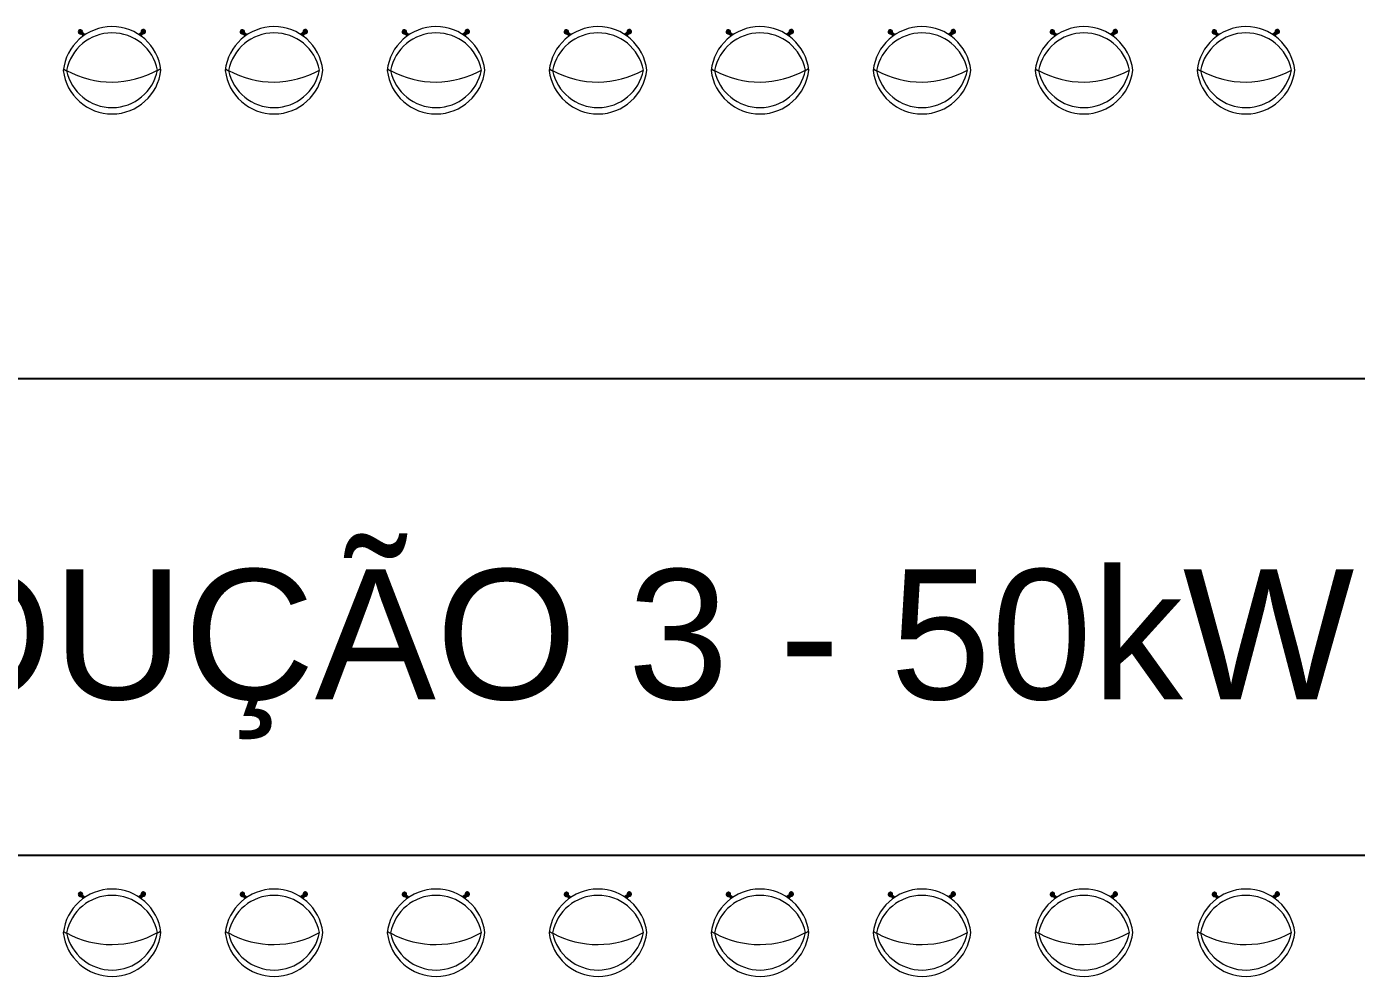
# Model space of a CAD drawing. Header units: metres. Extents: x 257 to 767, y -173 to 1.
# Drawn here: x 609.95 to 615.13, y -108.32 to -104.62 of the extents above; entities that cross this region are included whole.
import ezdxf

# ---------------------------------------------------------------- set-up
doc = ezdxf.new("R2010")
doc.units = ezdxf.units.M
doc.header["$LTSCALE"] = 10
doc.linetypes.add('HIDDEN2', pattern=[4.7625, 3.175, -1.5875])
doc.layers.get('0').update_dxf_attribs({"color": 254})
doc.layers.add('ELETEXTO LUMINÁRIAS', color=254, linetype='Continuous')
doc.layers.add('estofado', color=7, linetype='Continuous', lineweight=25)
doc.styles.add('ARIAL', font='')
doc.styles.get('ARIAL').set_extended_font_data('Arial')

msp = doc.modelspace()

# ---------------------------------------------------------------- hatches: boundary and pattern name
at = {"layer": 'estofado', "linetype": 'ByBlock', "lineweight": 5, "ltscale": 0.2}
h = msp.add_hatch(color=254, dxfattribs=at)
h.dxf.hatch_style = 1
h.set_gradient(color1=(193, 199, 200), one_color=1, tint=1, name='SPHERICAL')
h.paths.add_polyline_path([(610.1606, -104.638, 0.86376), (610.1566, -104.642), (610.1617, -104.6483, -4.344732), (610.167, -104.643)])
h = msp.add_hatch(color=254, dxfattribs=at)
h.dxf.hatch_style = 1
h.set_gradient(color1=(193, 199, 200), one_color=1, tint=1, name='SPHERICAL')
h.paths.add_polyline_path([(610.1606, -104.638, 0.86376), (610.1566, -104.642), (610.1617, -104.6483, -4.344732), (610.167, -104.643)])
h = msp.add_hatch(color=254, dxfattribs=at)
h.dxf.hatch_style = 1
h.set_gradient(color1=(193, 199, 200), one_color=1, tint=1)
h.paths.add_polyline_path([(610.1686, -104.657, -0.013586), (610.1772, -104.6511), (610.1606, -104.638, 0.86376), (610.1566, -104.642)])
h = msp.add_hatch(color=254, dxfattribs=at)
h.dxf.hatch_style = 1
h.set_gradient(color1=(193, 199, 200), one_color=1, tint=1)
h.paths.add_polyline_path([(610.1686, -104.657, -0.013586), (610.1772, -104.6511), (610.1606, -104.638, 0.86376), (610.1566, -104.642)])
h = msp.add_hatch(color=254, dxfattribs=at)
h.dxf.hatch_style = 1
h.set_gradient(color1=(193, 199, 200), one_color=1, tint=1)
h.paths.add_polyline_path([(610.3854, -104.6502, -0.013586), (610.394, -104.656), (610.4059, -104.6409, 0.86376), (610.4019, -104.6369)])
h = msp.add_hatch(color=254, dxfattribs=at)
h.dxf.hatch_style = 1
h.set_gradient(color1=(193, 199, 200), one_color=1, tint=1)
h.paths.add_polyline_path([(610.3854, -104.6502, -0.013586), (610.394, -104.656), (610.4059, -104.6409, 0.86376), (610.4019, -104.6369)])
h = msp.add_hatch(color=254, dxfattribs=at)
h.dxf.hatch_style = 1
h.set_gradient(color1=(193, 199, 200), one_color=1, tint=1, name='SPHERICAL')
h.paths.add_polyline_path([(610.3955, -104.642), (610.4019, -104.6369, -0.86376), (610.4059, -104.6409), (610.4009, -104.6473, 4.344732)])
h = msp.add_hatch(color=254, dxfattribs=at)
h.dxf.hatch_style = 1
h.set_gradient(color1=(193, 199, 200), one_color=1, tint=1, name='SPHERICAL')
h.paths.add_polyline_path([(610.3955, -104.642), (610.4019, -104.6369, -0.86376), (610.4059, -104.6409), (610.4009, -104.6473, 4.344732)])
h = msp.add_hatch(color=254, dxfattribs=at)
h.dxf.hatch_style = 1
h.set_gradient(color1=(193, 199, 200), one_color=1, tint=1, name='SPHERICAL')
h.paths.add_polyline_path([(610.7912, -104.638, 0.86376), (610.7873, -104.642), (610.7924, -104.6483, -4.344732), (610.7976, -104.643)])
h = msp.add_hatch(color=254, dxfattribs=at)
h.dxf.hatch_style = 1
h.set_gradient(color1=(193, 199, 200), one_color=1, tint=1)
h.paths.add_polyline_path([(610.7993, -104.657, -0.013586), (610.8079, -104.6511), (610.7912, -104.638, 0.86376), (610.7873, -104.642)])
h = msp.add_hatch(color=254, dxfattribs=at)
h.dxf.hatch_style = 1
h.set_gradient(color1=(193, 199, 200), one_color=1, tint=1)
h.paths.add_polyline_path([(611.0161, -104.6502, -0.013586), (611.0247, -104.656), (611.0366, -104.6409, 0.86376), (611.0326, -104.6369)])
h = msp.add_hatch(color=254, dxfattribs=at)
h.dxf.hatch_style = 1
h.set_gradient(color1=(193, 199, 200), one_color=1, tint=1, name='SPHERICAL')
h.paths.add_polyline_path([(611.0262, -104.642), (611.0326, -104.6369, -0.86376), (611.0366, -104.6409), (611.0315, -104.6473, 4.344732)])
h = msp.add_hatch(color=254, dxfattribs=at)
h.dxf.hatch_style = 1
h.set_gradient(color1=(193, 199, 200), one_color=1, tint=1, name='SPHERICAL')
h.paths.add_polyline_path([(611.4219, -104.638, 0.86376), (611.418, -104.642), (611.4231, -104.6483, -4.344732), (611.4283, -104.643)])
h = msp.add_hatch(color=254, dxfattribs=at)
h.dxf.hatch_style = 1
h.set_gradient(color1=(193, 199, 200), one_color=1, tint=1)
h.paths.add_polyline_path([(611.43, -104.657, -0.013586), (611.4385, -104.6511), (611.4219, -104.638, 0.86376), (611.418, -104.642)])
h = msp.add_hatch(color=254, dxfattribs=at)
h.dxf.hatch_style = 1
h.set_gradient(color1=(193, 199, 200), one_color=1, tint=1)
h.paths.add_polyline_path([(611.6468, -104.6502, -0.013586), (611.6554, -104.656), (611.6673, -104.6409, 0.86376), (611.6633, -104.6369)])
h = msp.add_hatch(color=254, dxfattribs=at)
h.dxf.hatch_style = 1
h.set_gradient(color1=(193, 199, 200), one_color=1, tint=1, name='SPHERICAL')
h.paths.add_polyline_path([(611.6569, -104.642), (611.6633, -104.6369, -0.86376), (611.6673, -104.6409), (611.6622, -104.6473, 4.344732)])
h = msp.add_hatch(color=254, dxfattribs=at)
h.dxf.hatch_style = 1
h.set_gradient(color1=(193, 199, 200), one_color=1, tint=1, name='SPHERICAL')
h.paths.add_polyline_path([(612.0526, -104.638, 0.86376), (612.0486, -104.642), (612.0537, -104.6483, -4.344732), (612.059, -104.643)])
h = msp.add_hatch(color=254, dxfattribs=at)
h.dxf.hatch_style = 1
h.set_gradient(color1=(193, 199, 200), one_color=1, tint=1)
h.paths.add_polyline_path([(612.0607, -104.657, -0.013586), (612.0692, -104.6511), (612.0526, -104.638, 0.86376), (612.0486, -104.642)])
h = msp.add_hatch(color=254, dxfattribs=at)
h.dxf.hatch_style = 1
h.set_gradient(color1=(193, 199, 200), one_color=1, tint=1)
h.paths.add_polyline_path([(612.2775, -104.6502, -0.013586), (612.286, -104.656), (612.298, -104.6409, 0.86376), (612.294, -104.6369)])
h = msp.add_hatch(color=254, dxfattribs=at)
h.dxf.hatch_style = 1
h.set_gradient(color1=(193, 199, 200), one_color=1, tint=1, name='SPHERICAL')
h.paths.add_polyline_path([(612.2876, -104.642), (612.294, -104.6369, -0.86376), (612.298, -104.6409), (612.2929, -104.6473, 4.344732)])
h = msp.add_hatch(color=254, dxfattribs=at)
h.dxf.hatch_style = 1
h.set_gradient(color1=(193, 199, 200), one_color=1, tint=1, name='SPHERICAL')
h.paths.add_polyline_path([(612.6833, -104.638, 0.86376), (612.6793, -104.642), (612.6844, -104.6483, -4.344732), (612.6897, -104.643)])
h = msp.add_hatch(color=254, dxfattribs=at)
h.dxf.hatch_style = 1
h.set_gradient(color1=(193, 199, 200), one_color=1, tint=1)
h.paths.add_polyline_path([(612.6914, -104.657, -0.013586), (612.6999, -104.6511), (612.6833, -104.638, 0.86376), (612.6793, -104.642)])
h = msp.add_hatch(color=254, dxfattribs=at)
h.dxf.hatch_style = 1
h.set_gradient(color1=(193, 199, 200), one_color=1, tint=1)
h.paths.add_polyline_path([(612.9081, -104.6502, -0.013586), (612.9167, -104.656), (612.9286, -104.6409, 0.86376), (612.9246, -104.6369)])
h = msp.add_hatch(color=254, dxfattribs=at)
h.dxf.hatch_style = 1
h.set_gradient(color1=(193, 199, 200), one_color=1, tint=1, name='SPHERICAL')
h.paths.add_polyline_path([(612.9183, -104.642), (612.9246, -104.6369, -0.86376), (612.9286, -104.6409), (612.9236, -104.6473, 4.344732)])
h = msp.add_hatch(color=254, dxfattribs=at)
h.dxf.hatch_style = 1
h.set_gradient(color1=(193, 199, 200), one_color=1, tint=1, name='SPHERICAL')
h.paths.add_polyline_path([(613.314, -104.638, 0.86376), (613.31, -104.642), (613.3151, -104.6483, -4.344732), (613.3204, -104.643)])
h = msp.add_hatch(color=254, dxfattribs=at)
h.dxf.hatch_style = 1
h.set_gradient(color1=(193, 199, 200), one_color=1, tint=1)
h.paths.add_polyline_path([(613.3221, -104.657, -0.013586), (613.3306, -104.6511), (613.314, -104.638, 0.86376), (613.31, -104.642)])
h = msp.add_hatch(color=254, dxfattribs=at)
h.dxf.hatch_style = 1
h.set_gradient(color1=(193, 199, 200), one_color=1, tint=1)
h.paths.add_polyline_path([(613.5388, -104.6502, -0.013586), (613.5474, -104.656), (613.5593, -104.6409, 0.86376), (613.5553, -104.6369)])
h = msp.add_hatch(color=254, dxfattribs=at)
h.dxf.hatch_style = 1
h.set_gradient(color1=(193, 199, 200), one_color=1, tint=1, name='SPHERICAL')
h.paths.add_polyline_path([(613.549, -104.642), (613.5553, -104.6369, -0.86376), (613.5593, -104.6409), (613.5543, -104.6473, 4.344732)])
h = msp.add_hatch(color=254, dxfattribs=at)
h.dxf.hatch_style = 1
h.set_gradient(color1=(193, 199, 200), one_color=1, tint=1, name='SPHERICAL')
h.paths.add_polyline_path([(613.9447, -104.638, 0.86376), (613.9407, -104.642), (613.9458, -104.6483, -4.344732), (613.9511, -104.643)])
h = msp.add_hatch(color=254, dxfattribs=at)
h.dxf.hatch_style = 1
h.set_gradient(color1=(193, 199, 200), one_color=1, tint=1)
h.paths.add_polyline_path([(613.9527, -104.657, -0.013586), (613.9613, -104.6511), (613.9447, -104.638, 0.86376), (613.9407, -104.642)])
h = msp.add_hatch(color=254, dxfattribs=at)
h.dxf.hatch_style = 1
h.set_gradient(color1=(193, 199, 200), one_color=1, tint=1)
h.paths.add_polyline_path([(614.1695, -104.6502, -0.013586), (614.1781, -104.656), (614.19, -104.6409, 0.86376), (614.186, -104.6369)])
h = msp.add_hatch(color=254, dxfattribs=at)
h.dxf.hatch_style = 1
h.set_gradient(color1=(193, 199, 200), one_color=1, tint=1, name='SPHERICAL')
h.paths.add_polyline_path([(614.1796, -104.642), (614.186, -104.6369, -0.86376), (614.19, -104.6409), (614.185, -104.6473, 4.344732)])
h = msp.add_hatch(color=254, dxfattribs=at)
h.dxf.hatch_style = 1
h.set_gradient(color1=(193, 199, 200), one_color=1, tint=1, name='SPHERICAL')
h.paths.add_polyline_path([(614.5753, -104.638, 0.86376), (614.5714, -104.642), (614.5765, -104.6483, -4.344732), (614.5817, -104.643)])
h = msp.add_hatch(color=254, dxfattribs=at)
h.dxf.hatch_style = 1
h.set_gradient(color1=(193, 199, 200), one_color=1, tint=1)
h.paths.add_polyline_path([(614.5834, -104.657, -0.013586), (614.592, -104.6511), (614.5753, -104.638, 0.86376), (614.5714, -104.642)])
h = msp.add_hatch(color=254, dxfattribs=at)
h.dxf.hatch_style = 1
h.set_gradient(color1=(193, 199, 200), one_color=1, tint=1)
h.paths.add_polyline_path([(614.8002, -104.6502, -0.013586), (614.8088, -104.656), (614.8207, -104.6409, 0.86376), (614.8167, -104.6369)])
h = msp.add_hatch(color=254, dxfattribs=at)
h.dxf.hatch_style = 1
h.set_gradient(color1=(193, 199, 200), one_color=1, tint=1, name='SPHERICAL')
h.paths.add_polyline_path([(614.8103, -104.642), (614.8167, -104.6369, -0.86376), (614.8207, -104.6409), (614.8156, -104.6473, 4.344732)])
h = msp.add_hatch(color=254, dxfattribs=at)
h.dxf.hatch_style = 1
h.set_gradient(color1=(193, 199, 200), one_color=1, tint=1, name='SPHERICAL')
h.paths.add_polyline_path([(610.1606, -107.9962, 0.86376), (610.1566, -108.0002), (610.1617, -108.0065, -4.344732), (610.167, -108.0012)])
h = msp.add_hatch(color=254, dxfattribs=at)
h.dxf.hatch_style = 1
h.set_gradient(color1=(193, 199, 200), one_color=1, tint=1, name='SPHERICAL')
h.paths.add_polyline_path([(610.1606, -107.9962, 0.86376), (610.1566, -108.0002), (610.1617, -108.0065, -4.344732), (610.167, -108.0012)])
h = msp.add_hatch(color=254, dxfattribs=at)
h.dxf.hatch_style = 1
h.set_gradient(color1=(193, 199, 200), one_color=1, tint=1)
h.paths.add_polyline_path([(610.1686, -108.0152, -0.013586), (610.1772, -108.0093), (610.1606, -107.9962, 0.86376), (610.1566, -108.0002)])
h = msp.add_hatch(color=254, dxfattribs=at)
h.dxf.hatch_style = 1
h.set_gradient(color1=(193, 199, 200), one_color=1, tint=1)
h.paths.add_polyline_path([(610.1686, -108.0152, -0.013586), (610.1772, -108.0093), (610.1606, -107.9962, 0.86376), (610.1566, -108.0002)])
h = msp.add_hatch(color=254, dxfattribs=at)
h.dxf.hatch_style = 1
h.set_gradient(color1=(193, 199, 200), one_color=1, tint=1)
h.paths.add_polyline_path([(610.3854, -108.0084, -0.013586), (610.394, -108.0142), (610.4059, -107.9991, 0.86376), (610.4019, -107.9951)])
h = msp.add_hatch(color=254, dxfattribs=at)
h.dxf.hatch_style = 1
h.set_gradient(color1=(193, 199, 200), one_color=1, tint=1)
h.paths.add_polyline_path([(610.3854, -108.0084, -0.013586), (610.394, -108.0142), (610.4059, -107.9991, 0.86376), (610.4019, -107.9951)])
h = msp.add_hatch(color=254, dxfattribs=at)
h.dxf.hatch_style = 1
h.set_gradient(color1=(193, 199, 200), one_color=1, tint=1, name='SPHERICAL')
h.paths.add_polyline_path([(610.3955, -108.0002), (610.4019, -107.9951, -0.86376), (610.4059, -107.9991), (610.4009, -108.0055, 4.344732)])
h = msp.add_hatch(color=254, dxfattribs=at)
h.dxf.hatch_style = 1
h.set_gradient(color1=(193, 199, 200), one_color=1, tint=1, name='SPHERICAL')
h.paths.add_polyline_path([(610.3955, -108.0002), (610.4019, -107.9951, -0.86376), (610.4059, -107.9991), (610.4009, -108.0055, 4.344732)])
h = msp.add_hatch(color=254, dxfattribs=at)
h.dxf.hatch_style = 1
h.set_gradient(color1=(193, 199, 200), one_color=1, tint=1, name='SPHERICAL')
h.paths.add_polyline_path([(610.7912, -107.9962, 0.86376), (610.7873, -108.0002), (610.7924, -108.0065, -4.344732), (610.7976, -108.0012)])
h = msp.add_hatch(color=254, dxfattribs=at)
h.dxf.hatch_style = 1
h.set_gradient(color1=(193, 199, 200), one_color=1, tint=1)
h.paths.add_polyline_path([(610.7993, -108.0152, -0.013586), (610.8079, -108.0093), (610.7912, -107.9962, 0.86376), (610.7873, -108.0002)])
h = msp.add_hatch(color=254, dxfattribs=at)
h.dxf.hatch_style = 1
h.set_gradient(color1=(193, 199, 200), one_color=1, tint=1)
h.paths.add_polyline_path([(611.0161, -108.0084, -0.013586), (611.0247, -108.0142), (611.0366, -107.9991, 0.86376), (611.0326, -107.9951)])
h = msp.add_hatch(color=254, dxfattribs=at)
h.dxf.hatch_style = 1
h.set_gradient(color1=(193, 199, 200), one_color=1, tint=1, name='SPHERICAL')
h.paths.add_polyline_path([(611.0262, -108.0002), (611.0326, -107.9951, -0.86376), (611.0366, -107.9991), (611.0315, -108.0055, 4.344732)])
h = msp.add_hatch(color=254, dxfattribs=at)
h.dxf.hatch_style = 1
h.set_gradient(color1=(193, 199, 200), one_color=1, tint=1, name='SPHERICAL')
h.paths.add_polyline_path([(611.4219, -107.9962, 0.86376), (611.418, -108.0002), (611.4231, -108.0065, -4.344732), (611.4283, -108.0012)])
h = msp.add_hatch(color=254, dxfattribs=at)
h.dxf.hatch_style = 1
h.set_gradient(color1=(193, 199, 200), one_color=1, tint=1)
h.paths.add_polyline_path([(611.43, -108.0152, -0.013586), (611.4385, -108.0093), (611.4219, -107.9962, 0.86376), (611.418, -108.0002)])
h = msp.add_hatch(color=254, dxfattribs=at)
h.dxf.hatch_style = 1
h.set_gradient(color1=(193, 199, 200), one_color=1, tint=1)
h.paths.add_polyline_path([(611.6468, -108.0084, -0.013586), (611.6554, -108.0142), (611.6673, -107.9991, 0.86376), (611.6633, -107.9951)])
h = msp.add_hatch(color=254, dxfattribs=at)
h.dxf.hatch_style = 1
h.set_gradient(color1=(193, 199, 200), one_color=1, tint=1, name='SPHERICAL')
h.paths.add_polyline_path([(611.6569, -108.0002), (611.6633, -107.9951, -0.86376), (611.6673, -107.9991), (611.6622, -108.0055, 4.344732)])
h = msp.add_hatch(color=254, dxfattribs=at)
h.dxf.hatch_style = 1
h.set_gradient(color1=(193, 199, 200), one_color=1, tint=1, name='SPHERICAL')
h.paths.add_polyline_path([(612.0526, -107.9962, 0.86376), (612.0486, -108.0002), (612.0537, -108.0065, -4.344732), (612.059, -108.0012)])
h = msp.add_hatch(color=254, dxfattribs=at)
h.dxf.hatch_style = 1
h.set_gradient(color1=(193, 199, 200), one_color=1, tint=1)
h.paths.add_polyline_path([(612.0607, -108.0152, -0.013586), (612.0692, -108.0093), (612.0526, -107.9962, 0.86376), (612.0486, -108.0002)])
h = msp.add_hatch(color=254, dxfattribs=at)
h.dxf.hatch_style = 1
h.set_gradient(color1=(193, 199, 200), one_color=1, tint=1)
h.paths.add_polyline_path([(612.2775, -108.0084, -0.013586), (612.286, -108.0142), (612.298, -107.9991, 0.86376), (612.294, -107.9951)])
h = msp.add_hatch(color=254, dxfattribs=at)
h.dxf.hatch_style = 1
h.set_gradient(color1=(193, 199, 200), one_color=1, tint=1, name='SPHERICAL')
h.paths.add_polyline_path([(612.2876, -108.0002), (612.294, -107.9951, -0.86376), (612.298, -107.9991), (612.2929, -108.0055, 4.344732)])
h = msp.add_hatch(color=254, dxfattribs=at)
h.dxf.hatch_style = 1
h.set_gradient(color1=(193, 199, 200), one_color=1, tint=1, name='SPHERICAL')
h.paths.add_polyline_path([(612.6833, -107.9962, 0.86376), (612.6793, -108.0002), (612.6844, -108.0065, -4.344732), (612.6897, -108.0012)])
h = msp.add_hatch(color=254, dxfattribs=at)
h.dxf.hatch_style = 1
h.set_gradient(color1=(193, 199, 200), one_color=1, tint=1)
h.paths.add_polyline_path([(612.6914, -108.0152, -0.013586), (612.6999, -108.0093), (612.6833, -107.9962, 0.86376), (612.6793, -108.0002)])
h = msp.add_hatch(color=254, dxfattribs=at)
h.dxf.hatch_style = 1
h.set_gradient(color1=(193, 199, 200), one_color=1, tint=1)
h.paths.add_polyline_path([(612.9081, -108.0084, -0.013586), (612.9167, -108.0142), (612.9286, -107.9991, 0.86376), (612.9246, -107.9951)])
h = msp.add_hatch(color=254, dxfattribs=at)
h.dxf.hatch_style = 1
h.set_gradient(color1=(193, 199, 200), one_color=1, tint=1, name='SPHERICAL')
h.paths.add_polyline_path([(612.9183, -108.0002), (612.9246, -107.9951, -0.86376), (612.9286, -107.9991), (612.9236, -108.0055, 4.344732)])
h = msp.add_hatch(color=254, dxfattribs=at)
h.dxf.hatch_style = 1
h.set_gradient(color1=(193, 199, 200), one_color=1, tint=1, name='SPHERICAL')
h.paths.add_polyline_path([(613.314, -107.9962, 0.86376), (613.31, -108.0002), (613.3151, -108.0065, -4.344732), (613.3204, -108.0012)])
h = msp.add_hatch(color=254, dxfattribs=at)
h.dxf.hatch_style = 1
h.set_gradient(color1=(193, 199, 200), one_color=1, tint=1)
h.paths.add_polyline_path([(613.3221, -108.0152, -0.013586), (613.3306, -108.0093), (613.314, -107.9962, 0.86376), (613.31, -108.0002)])
h = msp.add_hatch(color=254, dxfattribs=at)
h.dxf.hatch_style = 1
h.set_gradient(color1=(193, 199, 200), one_color=1, tint=1)
h.paths.add_polyline_path([(613.5388, -108.0084, -0.013586), (613.5474, -108.0142), (613.5593, -107.9991, 0.86376), (613.5553, -107.9951)])
h = msp.add_hatch(color=254, dxfattribs=at)
h.dxf.hatch_style = 1
h.set_gradient(color1=(193, 199, 200), one_color=1, tint=1, name='SPHERICAL')
h.paths.add_polyline_path([(613.549, -108.0002), (613.5553, -107.9951, -0.86376), (613.5593, -107.9991), (613.5543, -108.0055, 4.344732)])
h = msp.add_hatch(color=254, dxfattribs=at)
h.dxf.hatch_style = 1
h.set_gradient(color1=(193, 199, 200), one_color=1, tint=1, name='SPHERICAL')
h.paths.add_polyline_path([(613.9447, -107.9962, 0.86376), (613.9407, -108.0002), (613.9458, -108.0065, -4.344732), (613.9511, -108.0012)])
h = msp.add_hatch(color=254, dxfattribs=at)
h.dxf.hatch_style = 1
h.set_gradient(color1=(193, 199, 200), one_color=1, tint=1)
h.paths.add_polyline_path([(613.9527, -108.0152, -0.013586), (613.9613, -108.0093), (613.9447, -107.9962, 0.86376), (613.9407, -108.0002)])
h = msp.add_hatch(color=254, dxfattribs=at)
h.dxf.hatch_style = 1
h.set_gradient(color1=(193, 199, 200), one_color=1, tint=1)
h.paths.add_polyline_path([(614.1695, -108.0084, -0.013586), (614.1781, -108.0142), (614.19, -107.9991, 0.86376), (614.186, -107.9951)])
h = msp.add_hatch(color=254, dxfattribs=at)
h.dxf.hatch_style = 1
h.set_gradient(color1=(193, 199, 200), one_color=1, tint=1, name='SPHERICAL')
h.paths.add_polyline_path([(614.1796, -108.0002), (614.186, -107.9951, -0.86376), (614.19, -107.9991), (614.185, -108.0055, 4.344732)])
h = msp.add_hatch(color=254, dxfattribs=at)
h.dxf.hatch_style = 1
h.set_gradient(color1=(193, 199, 200), one_color=1, tint=1, name='SPHERICAL')
h.paths.add_polyline_path([(614.5753, -107.9962, 0.86376), (614.5714, -108.0002), (614.5765, -108.0065, -4.344732), (614.5817, -108.0012)])
h = msp.add_hatch(color=254, dxfattribs=at)
h.dxf.hatch_style = 1
h.set_gradient(color1=(193, 199, 200), one_color=1, tint=1)
h.paths.add_polyline_path([(614.5834, -108.0152, -0.013586), (614.592, -108.0093), (614.5753, -107.9962, 0.86376), (614.5714, -108.0002)])
h = msp.add_hatch(color=254, dxfattribs=at)
h.dxf.hatch_style = 1
h.set_gradient(color1=(193, 199, 200), one_color=1, tint=1)
h.paths.add_polyline_path([(614.8002, -108.0084, -0.013586), (614.8088, -108.0142), (614.8207, -107.9991, 0.86376), (614.8167, -107.9951)])
h = msp.add_hatch(color=254, dxfattribs=at)
h.dxf.hatch_style = 1
h.set_gradient(color1=(193, 199, 200), one_color=1, tint=1, name='SPHERICAL')
h.paths.add_polyline_path([(614.8103, -108.0002), (614.8167, -107.9951, -0.86376), (614.8207, -107.9991), (614.8156, -108.0055, 4.344732)])

# ---------------------------------------------------------------- linework, layer by layer
at = {"color": 254}
msp.add_lwpolyline([(604.3486, -105.9894), (620.2965, -105.9894), (620.2965, -107.8476), (604.3486, -107.8476)], close=True, dxfattribs=at)
at = {"layer": 'estofado', "color": 254, "linetype": 'ByBlock', "lineweight": 5, "ltscale": 0.2}
for p, q in [((610.1566, -104.642), (610.1686, -104.657)), ((610.1566, -104.642), (610.1686, -104.657)), ((610.1606, -104.638), (610.1772, -104.6511)), ((610.1606, -104.638), (610.1772, -104.6511)), ((610.4019, -104.6369), (610.3854, -104.6502)), ((610.4019, -104.6369), (610.3854, -104.6502)), ((610.4059, -104.6409), (610.394, -104.656)), ((610.4059, -104.6409), (610.394, -104.656)), ((610.7873, -104.642), (610.7993, -104.657)), ((610.7912, -104.638), (610.8079, -104.6511)), ((611.0326, -104.6369), (611.0161, -104.6502)), ((611.0366, -104.6409), (611.0247, -104.656)), ((611.418, -104.642), (611.43, -104.657)), ((611.4219, -104.638), (611.4385, -104.6511)), ((611.6633, -104.6369), (611.6468, -104.6502)), ((611.6673, -104.6409), (611.6554, -104.656)), ((612.0486, -104.642), (612.0607, -104.657)), ((612.0526, -104.638), (612.0692, -104.6511)), ((612.294, -104.6369), (612.2775, -104.6502)), ((612.298, -104.6409), (612.286, -104.656)), ((612.6793, -104.642), (612.6914, -104.657)), ((612.6833, -104.638), (612.6999, -104.6511)), ((612.9246, -104.6369), (612.9081, -104.6502)), ((612.9286, -104.6409), (612.9167, -104.656)), ((613.31, -104.642), (613.3221, -104.657)), ((613.314, -104.638), (613.3306, -104.6511)), ((613.5553, -104.6369), (613.5388, -104.6502)), ((613.5593, -104.6409), (613.5474, -104.656)), ((613.9407, -104.642), (613.9527, -104.657)), ((613.9447, -104.638), (613.9613, -104.6511)), ((614.186, -104.6369), (614.1695, -104.6502)), ((614.19, -104.6409), (614.1781, -104.656)), ((614.5714, -104.642), (614.5834, -104.657)), ((614.5753, -104.638), (614.592, -104.6511)), ((614.8167, -104.6369), (614.8002, -104.6502)), ((614.8207, -104.6409), (614.8088, -104.656)), ((610.1566, -108.0002), (610.1686, -108.0152)), ((610.1566, -108.0002), (610.1686, -108.0152)), ((610.1606, -107.9962), (610.1772, -108.0093)), ((610.1606, -107.9962), (610.1772, -108.0093)), ((610.4019, -107.9951), (610.3854, -108.0084)), ((610.4019, -107.9951), (610.3854, -108.0084)), ((610.4059, -107.9991), (610.394, -108.0142)), ((610.4059, -107.9991), (610.394, -108.0142)), ((610.7873, -108.0002), (610.7993, -108.0152)), ((610.7912, -107.9962), (610.8079, -108.0093)), ((611.0326, -107.9951), (611.0161, -108.0084)), ((611.0366, -107.9991), (611.0247, -108.0142)), ((611.418, -108.0002), (611.43, -108.0152)), ((611.4219, -107.9962), (611.4385, -108.0093)), ((611.6633, -107.9951), (611.6468, -108.0084)), ((611.6673, -107.9991), (611.6554, -108.0142)), ((612.0486, -108.0002), (612.0607, -108.0152)), ((612.0526, -107.9962), (612.0692, -108.0093)), ((612.294, -107.9951), (612.2775, -108.0084)), ((612.298, -107.9991), (612.286, -108.0142)), ((612.6793, -108.0002), (612.6914, -108.0152)), ((612.6833, -107.9962), (612.6999, -108.0093)), ((612.9246, -107.9951), (612.9081, -108.0084)), ((612.9286, -107.9991), (612.9167, -108.0142)), ((613.31, -108.0002), (613.3221, -108.0152)), ((613.314, -107.9962), (613.3306, -108.0093)), ((613.5553, -107.9951), (613.5388, -108.0084)), ((613.5593, -107.9991), (613.5474, -108.0142)), ((613.9407, -108.0002), (613.9527, -108.0152)), ((613.9447, -107.9962), (613.9613, -108.0093)), ((614.186, -107.9951), (614.1695, -108.0084)), ((614.19, -107.9991), (614.1781, -108.0142)), ((614.5714, -108.0002), (614.5834, -108.0152)), ((614.5753, -107.9962), (614.592, -108.0093)), ((614.8167, -107.9951), (614.8002, -108.0084)), ((614.8207, -107.9991), (614.8088, -108.0142))]:
    msp.add_line(p, q, dxfattribs=at)
at = {"layer": 'estofado', "color": 254, "lineweight": 13}
for centre, start, end in [((610.282, -104.811), 6.6064, 173.8871), ((610.282, -104.811), 6.6064, 173.8871), ((610.9127, -104.811), 6.6064, 173.8871), ((611.5433, -104.811), 6.6064, 173.8871), ((612.174, -104.811), 6.6064, 173.8871), ((612.8047, -104.811), 6.6064, 173.8871), ((613.4354, -104.811), 6.6064, 173.8871), ((614.0661, -104.811), 6.6064, 173.8871), ((614.6968, -104.811), 6.6064, 173.8871), ((610.2818, -104.7686), 186.6064, 353.8871), ((610.2818, -104.7686), 186.6064, 353.8871), ((610.9125, -104.7686), 186.6064, 353.8871), ((611.5432, -104.7686), 186.6064, 353.8871), ((612.1738, -104.7686), 186.6064, 353.8871), ((612.8045, -104.7686), 186.6064, 353.8871), ((613.4352, -104.7686), 186.6064, 353.8871), ((614.0659, -104.7686), 186.6064, 353.8871), ((614.6966, -104.7686), 186.6064, 353.8871), ((610.282, -108.1691), 6.6064, 173.8871), ((610.282, -108.1691), 6.6064, 173.8871), ((610.9127, -108.1691), 6.6064, 173.8871), ((611.5433, -108.1691), 6.6064, 173.8871), ((612.174, -108.1691), 6.6064, 173.8871), ((612.8047, -108.1691), 6.6064, 173.8871), ((613.4354, -108.1691), 6.6064, 173.8871), ((614.0661, -108.1691), 6.6064, 173.8871), ((614.6968, -108.1691), 6.6064, 173.8871), ((610.2818, -108.1268), 186.6064, 353.8871), ((610.2818, -108.1268), 186.6064, 353.8871), ((610.9125, -108.1268), 186.6064, 353.8871), ((611.5432, -108.1268), 186.6064, 353.8871), ((612.1738, -108.1268), 186.6064, 353.8871), ((612.8045, -108.1268), 186.6064, 353.8871), ((613.4352, -108.1268), 186.6064, 353.8871), ((614.0659, -108.1268), 186.6064, 353.8871), ((614.6966, -108.1268), 186.6064, 353.8871)]:
    msp.add_arc(centre, 0.1912, start, end, dxfattribs=at)
at = {"layer": 'estofado', "color": 254, "linetype": 'ByBlock', "lineweight": 5, "ltscale": 0.2}
for centre, radius, start, end in [((610.1589, -104.6403), 0.00855, 341.1701, 289.3234), ((610.1589, -104.6403), 0.00855, 341.1701, 289.3234), ((610.1589, -104.6403), 0.00284, 53.6085, 216.8851), ((610.1589, -104.6403), 0.00284, 53.6085, 216.8851), ((610.4036, -104.6392), 0.00855, 251.1701, 199.3234), ((610.4036, -104.6392), 0.00855, 251.1701, 199.3234), ((610.4036, -104.6392), 0.00284, 323.6085, 126.8851), ((610.4036, -104.6392), 0.00284, 323.6085, 126.8851), ((610.7895, -104.6403), 0.00855, 341.1701, 289.3234), ((610.7895, -104.6403), 0.00284, 53.6085, 216.8851), ((611.0343, -104.6392), 0.00855, 251.1701, 199.3234), ((611.0343, -104.6392), 0.00284, 323.6085, 126.8851), ((611.4202, -104.6403), 0.00855, 341.1701, 289.3234), ((611.4202, -104.6403), 0.00284, 53.6085, 216.8851), ((611.665, -104.6392), 0.00855, 251.1701, 199.3234), ((611.665, -104.6392), 0.00284, 323.6085, 126.8851), ((612.0509, -104.6403), 0.00855, 341.1701, 289.3234), ((612.0509, -104.6403), 0.00284, 53.6085, 216.8851), ((612.2957, -104.6392), 0.00855, 251.1701, 199.3234), ((612.2957, -104.6392), 0.00284, 323.6085, 126.8851), ((612.6816, -104.6403), 0.00855, 341.1701, 289.3234), ((612.6816, -104.6403), 0.00284, 53.6085, 216.8851), ((612.9263, -104.6392), 0.00855, 251.1701, 199.3234), ((612.9263, -104.6392), 0.00284, 323.6085, 126.8851), ((613.3123, -104.6403), 0.00855, 341.1701, 289.3234), ((613.3123, -104.6403), 0.00284, 53.6085, 216.8851), ((613.557, -104.6392), 0.00855, 251.1701, 199.3234), ((613.557, -104.6392), 0.00284, 323.6085, 126.8851), ((613.943, -104.6403), 0.00855, 341.1701, 289.3234), ((613.943, -104.6403), 0.00284, 53.6085, 216.8851), ((614.1877, -104.6392), 0.00855, 251.1701, 199.3234), ((614.1877, -104.6392), 0.00284, 323.6085, 126.8851), ((614.5737, -104.6403), 0.00855, 341.1701, 289.3234), ((614.5737, -104.6403), 0.00284, 53.6085, 216.8851), ((614.8184, -104.6392), 0.00855, 251.1701, 199.3234), ((614.8184, -104.6392), 0.00284, 323.6085, 126.8851), ((610.1589, -107.9985), 0.00855, 341.1701, 289.3234), ((610.1589, -107.9985), 0.00855, 341.1701, 289.3234), ((610.1589, -107.9985), 0.00284, 53.6085, 216.8851), ((610.1589, -107.9985), 0.00284, 53.6085, 216.8851), ((610.4036, -107.9974), 0.00855, 251.1701, 199.3234), ((610.4036, -107.9974), 0.00855, 251.1701, 199.3234), ((610.4036, -107.9974), 0.00284, 323.6085, 126.8851), ((610.4036, -107.9974), 0.00284, 323.6085, 126.8851), ((610.7895, -107.9985), 0.00855, 341.1701, 289.3234), ((610.7895, -107.9985), 0.00284, 53.6085, 216.8851), ((611.0343, -107.9974), 0.00855, 251.1701, 199.3234), ((611.0343, -107.9974), 0.00284, 323.6085, 126.8851), ((611.4202, -107.9985), 0.00855, 341.1701, 289.3234), ((611.4202, -107.9985), 0.00284, 53.6085, 216.8851), ((611.665, -107.9974), 0.00855, 251.1701, 199.3234), ((611.665, -107.9974), 0.00284, 323.6085, 126.8851), ((612.0509, -107.9985), 0.00855, 341.1701, 289.3234), ((612.0509, -107.9985), 0.00284, 53.6085, 216.8851), ((612.2957, -107.9974), 0.00855, 251.1701, 199.3234), ((612.2957, -107.9974), 0.00284, 323.6085, 126.8851), ((612.6816, -107.9985), 0.00855, 341.1701, 289.3234), ((612.6816, -107.9985), 0.00284, 53.6085, 216.8851), ((612.9263, -107.9974), 0.00855, 251.1701, 199.3234), ((612.9263, -107.9974), 0.00284, 323.6085, 126.8851), ((613.3123, -107.9985), 0.00855, 341.1701, 289.3234), ((613.3123, -107.9985), 0.00284, 53.6085, 216.8851), ((613.557, -107.9974), 0.00855, 251.1701, 199.3234), ((613.557, -107.9974), 0.00284, 323.6085, 126.8851), ((613.943, -107.9985), 0.00855, 341.1701, 289.3234), ((613.943, -107.9985), 0.00284, 53.6085, 216.8851), ((614.1877, -107.9974), 0.00855, 251.1701, 199.3234), ((614.1877, -107.9974), 0.00284, 323.6085, 126.8851), ((614.5737, -107.9985), 0.00855, 341.1701, 289.3234), ((614.5737, -107.9985), 0.00284, 53.6085, 216.8851), ((614.8184, -107.9974), 0.00855, 251.1701, 199.3234), ((614.8184, -107.9974), 0.00284, 323.6085, 126.8851)]:
    msp.add_arc(centre, radius, start, end, dxfattribs=at)
at = {"layer": 'estofado', "color": 254, "linetype": 'HIDDEN2', "lineweight": 5, "ltscale": 0.2}
for centre, radius, start, end in [((610.282, -104.8246), 0.1804, 11.3676, 169.1259), ((610.282, -104.8246), 0.1804, 11.3676, 169.1259), ((610.9127, -104.8246), 0.1804, 11.3676, 169.1259), ((611.5434, -104.8246), 0.1804, 11.3676, 169.1259), ((612.1741, -104.8246), 0.1804, 11.3676, 169.1259), ((612.8048, -104.8246), 0.1804, 11.3676, 169.1259), ((613.4355, -104.8246), 0.1804, 11.3676, 169.1259), ((614.0661, -104.8246), 0.1804, 11.3676, 169.1259), ((614.6968, -104.8246), 0.1804, 11.3676, 169.1259), ((610.1059, -104.7754), 0.0152, 210.3093, 266.1238), ((610.1059, -104.7754), 0.0152, 210.3093, 266.1238), ((610.2805, -104.472), 0.3637, 241.1298, 299.3637), ((610.2817, -104.7545), 0.1805, 191.5256, 348.9679), ((610.2805, -104.472), 0.3637, 241.1298, 299.3637), ((610.2817, -104.7545), 0.1805, 191.5256, 348.9679), ((610.4577, -104.7739), 0.0152, 274.3697, 330.1843), ((610.7366, -104.7754), 0.0152, 210.3093, 266.1238), ((610.9112, -104.472), 0.3637, 241.1298, 299.3637), ((610.9124, -104.7545), 0.1805, 191.5256, 348.9679), ((611.3673, -104.7754), 0.0152, 210.3093, 266.1238), ((611.5419, -104.472), 0.3637, 241.1298, 299.3637), ((611.5431, -104.7545), 0.1805, 191.5256, 348.9679), ((611.998, -104.7754), 0.0152, 210.3093, 266.1238), ((612.1726, -104.472), 0.3637, 241.1298, 299.3637), ((612.1738, -104.7545), 0.1805, 191.5256, 348.9679), ((612.6287, -104.7754), 0.0152, 210.3093, 266.1238), ((612.8033, -104.472), 0.3637, 241.1298, 299.3637), ((612.8045, -104.7545), 0.1805, 191.5256, 348.9679), ((612.9804, -104.7739), 0.0152, 274.3697, 330.1843), ((613.2594, -104.7754), 0.0152, 210.3093, 266.1238), ((613.4339, -104.472), 0.3637, 241.1298, 299.3637), ((613.4352, -104.7545), 0.1805, 191.5256, 348.9679), ((613.89, -104.7754), 0.0152, 210.3093, 266.1238), ((614.0646, -104.472), 0.3637, 241.1298, 299.3637), ((614.0658, -104.7545), 0.1805, 191.5256, 348.9679), ((614.5207, -104.7754), 0.0152, 210.3093, 266.1238), ((614.6953, -104.472), 0.3637, 241.1298, 299.3637), ((614.6965, -104.7545), 0.1805, 191.5256, 348.9679), ((610.282, -108.1828), 0.1804, 11.3676, 169.1259), ((610.282, -108.1828), 0.1804, 11.3676, 169.1259), ((610.9127, -108.1828), 0.1804, 11.3676, 169.1259), ((611.5434, -108.1828), 0.1804, 11.3676, 169.1259), ((612.1741, -108.1828), 0.1804, 11.3676, 169.1259), ((612.8048, -108.1828), 0.1804, 11.3676, 169.1259), ((613.4355, -108.1828), 0.1804, 11.3676, 169.1259), ((614.0661, -108.1828), 0.1804, 11.3676, 169.1259), ((614.6968, -108.1828), 0.1804, 11.3676, 169.1259), ((610.1059, -108.1336), 0.0152, 210.3093, 266.1238), ((610.1059, -108.1336), 0.0152, 210.3093, 266.1238), ((610.2805, -107.8302), 0.3637, 241.1298, 299.3637), ((610.2817, -108.1127), 0.1805, 191.5256, 348.9679), ((610.2805, -107.8302), 0.3637, 241.1298, 299.3637), ((610.2817, -108.1127), 0.1805, 191.5256, 348.9679), ((610.4577, -108.1321), 0.0152, 274.3697, 330.1843), ((610.7366, -108.1336), 0.0152, 210.3093, 266.1238), ((610.9112, -107.8302), 0.3637, 241.1298, 299.3637), ((610.9124, -108.1127), 0.1805, 191.5256, 348.9679), ((611.3673, -108.1336), 0.0152, 210.3093, 266.1238), ((611.5419, -107.8302), 0.3637, 241.1298, 299.3637), ((611.5431, -108.1127), 0.1805, 191.5256, 348.9679), ((611.998, -108.1336), 0.0152, 210.3093, 266.1238), ((612.1726, -107.8302), 0.3637, 241.1298, 299.3637), ((612.1738, -108.1127), 0.1805, 191.5256, 348.9679), ((612.6287, -108.1336), 0.0152, 210.3093, 266.1238), ((612.8033, -107.8302), 0.3637, 241.1298, 299.3637), ((612.8045, -108.1127), 0.1805, 191.5256, 348.9679), ((612.9804, -108.1321), 0.0152, 274.3697, 330.1843), ((613.2594, -108.1336), 0.0152, 210.3093, 266.1238), ((613.4339, -107.8302), 0.3637, 241.1298, 299.3637), ((613.4352, -108.1127), 0.1805, 191.5256, 348.9679), ((613.89, -108.1336), 0.0152, 210.3093, 266.1238), ((614.0646, -107.8302), 0.3637, 241.1298, 299.3637), ((614.0658, -108.1127), 0.1805, 191.5256, 348.9679), ((614.5207, -108.1336), 0.0152, 210.3093, 266.1238), ((614.6953, -107.8302), 0.3637, 241.1298, 299.3637), ((614.6965, -108.1127), 0.1805, 191.5256, 348.9679)]:
    msp.add_arc(centre, radius, start, end, dxfattribs=at)

# ---------------------------------------------------------------- texts
at = {"layer": 'ELETEXTO LUMINÁRIAS', "color": 254, "ltscale": 0.05, "style": 'ARIAL'}
msp.add_text('LINHA DE PRODUÇÃO 3 - 50kW', height=0.50625, rotation=360, dxfattribs=at).set_placement((604.5486, -107.239))

doc.saveas('drawing.dxf')
